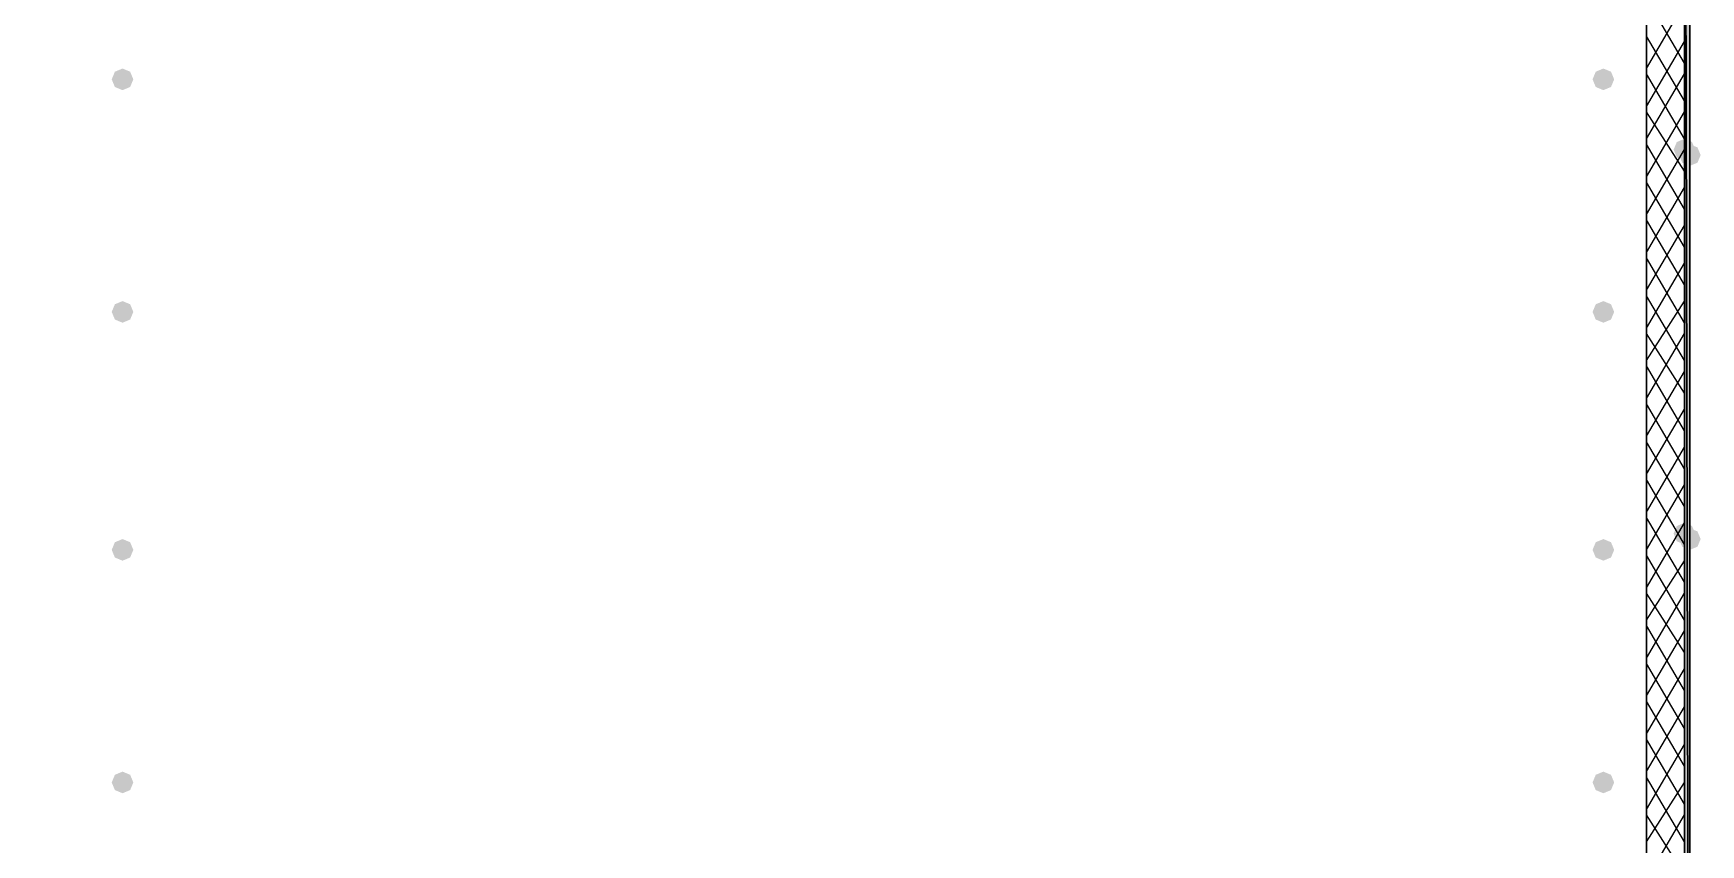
# Model space of a CAD drawing. Header units: millimetres. Extents: x 0 to 420, y 0 to 297.
# Drawn here: x 376.96 to 390.02, y 110.43 to 116.78 of the extents above; entities that cross this region are included whole.
import ezdxf

# ---------------------------------------------------------------- set-up
doc = ezdxf.new("R2010")
doc.units = ezdxf.units.MM
doc.layers.get('0').update_dxf_attribs({"linetype": 'CONTINUOUS'})

msp = doc.modelspace()

# ---------------------------------------------------------------- hatches: boundary and pattern name
at = {"true_color": 0x000007}
h = msp.add_hatch(color=0, dxfattribs=at)
h.paths.add_polyline_path([(389.932333, 121.835333), (389.89, 121.835333), (389.932333, 103.801333)], flags=0)
h.paths.add_polyline_path([(389.89, 121.835333), (389.932333, 103.801333), (389.89, 103.801333)], flags=0)
for points in [[(377.740333, 116.416667), (377.715463, 116.356871), (377.655667, 116.332), (377.595871, 116.356871), (377.571, 116.416667), (377.595871, 116.476462), (377.655667, 116.501333), (377.715462, 116.476463)], [(389.339667, 116.416667), (389.314796, 116.356871), (389.255, 116.332), (389.195204, 116.356871), (389.170333, 116.416667), (389.195204, 116.476462), (389.255, 116.501333), (389.314796, 116.476463)], [(377.740333, 114.596333), (377.715463, 114.536537), (377.655667, 114.511667), (377.595871, 114.536537), (377.571, 114.596333), (377.595871, 114.656129), (377.655667, 114.681), (377.715462, 114.656129)], [(389.339667, 114.596333), (389.314796, 114.536537), (389.255, 114.511667), (389.195204, 114.536537), (389.170333, 114.596333), (389.195204, 114.656129), (389.255, 114.681), (389.314796, 114.656129)], [(377.740333, 112.733667), (377.715463, 112.673871), (377.655667, 112.649), (377.595871, 112.673871), (377.571, 112.733667), (377.595871, 112.793462), (377.655667, 112.818333), (377.715462, 112.793463)], [(389.339667, 112.733667), (389.314796, 112.673871), (389.255, 112.649), (389.195204, 112.673871), (389.170333, 112.733667), (389.195204, 112.793462), (389.255, 112.818333), (389.314796, 112.793463)], [(377.740333, 110.913333), (377.715463, 110.853537), (377.655667, 110.828667), (377.595871, 110.853537), (377.571, 110.913333), (377.595871, 110.973129), (377.655667, 110.998), (377.715462, 110.973129)], [(389.339667, 110.913333), (389.314796, 110.853537), (389.255, 110.828667), (389.195204, 110.853537), (389.170333, 110.913333), (389.195204, 110.973129), (389.255, 110.998), (389.314796, 110.973129)]]:
    msp.add_hatch(color=0, dxfattribs=at).paths.add_polyline_path(points, flags=0)
at = {"true_color": 0x0000fe}
for points in [[(389.974667, 115.866333), (389.949796, 115.806537), (389.89, 115.781667), (389.830204, 115.806537), (389.805333, 115.866333), (389.830204, 115.926129), (389.89, 115.951), (389.949796, 115.926129)], [(390.017, 115.824), (389.992129, 115.764204), (389.932333, 115.739333), (389.872538, 115.764204), (389.847667, 115.824), (389.872537, 115.883796), (389.932333, 115.908667), (389.992129, 115.883796)], [(389.974667, 112.860667), (389.949796, 112.800871), (389.89, 112.776), (389.830204, 112.800871), (389.805333, 112.860667), (389.830204, 112.920462), (389.89, 112.945333), (389.949796, 112.920463)], [(390.017, 112.818333), (389.992129, 112.758537), (389.932333, 112.733667), (389.872538, 112.758537), (389.847667, 112.818333), (389.872537, 112.878129), (389.932333, 112.903), (389.992129, 112.878129)]]:
    msp.add_hatch(color=0, dxfattribs=at).paths.add_polyline_path(points, flags=0)

# ---------------------------------------------------------------- linework, layer by layer
at = {"color": 0, "true_color": 0x000007}
for points in [[(389.89, 104.097667), (389.89, 159.088667)], [(389.593667, 138.599333), (389.593667, 110.193667)], [(389.932333, 121.835333), (389.932333, 103.801333), (389.89, 121.835333), (389.89, 103.801333)], [(389.89, 121.835333), (389.89, 103.801333)], [(389.932333, 103.801333), (389.932333, 121.835333), (389.89, 121.835333)], [(389.89, 121.835333), (389.89, 103.801333)], [(389.932333, 103.801333), (389.932333, 121.835333), (389.89, 121.835333)], [(389.89, 116.543667), (389.593667, 117.051667)], [(389.593667, 116.501333), (389.89, 117.009333)], [(389.89, 116.247333), (389.593667, 116.755333)], [(389.593667, 116.205), (389.89, 116.713)], [(389.593667, 115.951), (389.89, 116.459)], [(389.89, 115.951), (389.593667, 116.459)], [(389.593667, 115.654667), (389.89, 116.162667)], [(389.89, 115.697), (389.593667, 116.162667)], [(389.89, 115.400667), (389.593667, 115.908667)], [(389.593667, 115.358333), (389.89, 115.866333)], [(389.89, 115.104333), (389.593667, 115.612333)], [(389.593667, 115.062), (389.89, 115.57)], [(389.89, 114.808), (389.593667, 115.316)], [(389.593667, 114.765667), (389.89, 115.273667)], [(389.89, 114.511667), (389.593667, 115.019667)], [(389.593667, 114.469333), (389.89, 114.977333)], [(389.89, 114.215333), (389.593667, 114.723333)], [(389.593667, 114.215333), (389.89, 114.681)], [(389.593667, 113.919), (389.89, 114.427)], [(389.89, 113.961333), (389.593667, 114.427)], [(389.89, 113.665), (389.593667, 114.173)], [(389.593667, 113.622667), (389.89, 114.130667)], [(389.89, 113.368667), (389.593667, 113.876667)], [(389.593667, 113.326333), (389.89, 113.834333)], [(389.89, 113.072333), (389.593667, 113.580333)], [(389.593667, 113.03), (389.89, 113.538)], [(389.89, 112.776), (389.593667, 113.284)], [(389.593667, 112.733667), (389.89, 113.241667)], [(389.89, 112.479667), (389.593667, 112.987667)], [(389.593667, 112.437333), (389.89, 112.945333)], [(389.89, 112.183333), (389.593667, 112.691333)], [(389.593667, 112.183333), (389.89, 112.649)], [(389.593667, 111.887), (389.89, 112.395)], [(389.89, 111.929333), (389.593667, 112.395)], [(389.89, 111.633), (389.593667, 112.141)], [(389.593667, 111.590667), (389.89, 112.098667)], [(389.89, 111.336667), (389.593667, 111.844667)], [(389.593667, 111.294333), (389.89, 111.802333)], [(389.89, 111.040333), (389.593667, 111.548333)], [(389.593667, 110.998), (389.89, 111.506)], [(389.89, 110.744), (389.593667, 111.252)], [(389.593667, 110.701667), (389.89, 111.209667)], [(389.89, 110.447667), (389.593667, 110.955667)], [(389.593667, 110.447667), (389.89, 110.913333)], [(389.593667, 110.151333), (389.89, 110.659333)], [(389.89, 110.193667), (389.593667, 110.659333)]]:
    msp.add_lwpolyline(points, dxfattribs=at)
for points in [[(367.876667, 138.599333), (360.383667, 138.599333), (360.383667, 104.097667), (373.083667, 104.097667), (373.083667, 110.193667), (389.593667, 110.193667), (389.593667, 121.496667), (389.593667, 138.599333)], [(389.932333, 121.835333), (389.89, 121.835333), (389.932333, 103.801333)], [(389.89, 121.835333), (389.932333, 103.801333), (389.89, 103.801333)]]:
    msp.add_lwpolyline(points, close=True, dxfattribs=at)

doc.saveas('drawing.dxf')
